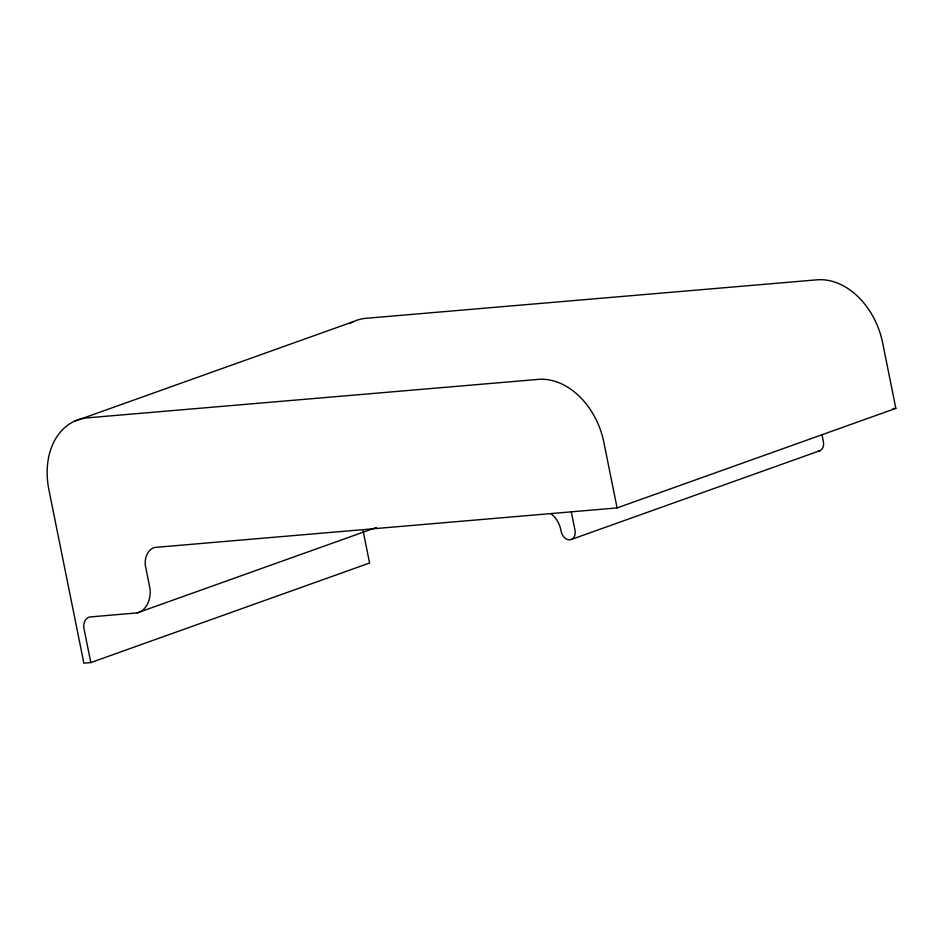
<?xml version="1.0" encoding="UTF-8"?>
<svg xmlns="http://www.w3.org/2000/svg" width="943" height="943" viewBox="0 0 943 943"><rect width="100%" height="100%" fill="white"/><g stroke="black" fill="none" stroke-linecap="round" stroke-linejoin="round"><path stroke-width="1.41" d="M74.32 421.297L353.095 321.74M137.242 612.891A27.229 20.192 70.3 0 0 150.043 588.927L145.246 564.822A20.44 15.159 70.3 0 1 154.522 547.47L617.087 507.923L603.874 442.385A69.381 51.452 70.3 0 0 538.241 379.381L87.322 417.855A69.381 51.452 70.3 0 0 48.895 489.735L83.868 663.177L90.811 662.587L83.75 627.437A12.259 9.1 70.3 0 1 89.326 617.028L137.242 612.891L376.434 527.455M90.811 662.587L369.573 563.03L363.09 530.685M617.087 507.923L895.85 408.366L882.636 342.828A69.381 51.452 70.3 0 0 817.003 279.823L366.096 318.298A69.381 51.452 70.3 0 0 349.523 323.638M571.611 539.372L819.986 450.671M892.927 408.614L895.85 408.366M821.966 434.523L823.38 441.548A9.253 6.86 70.3 0 1 818.253 451.131M571.317 511.99L575.006 530.249A9.253 6.86 70.3 0 1 569.878 539.832A9.253 6.86 70.3 0 1 561.12 531.428A21.76 16.137 70.3 0 0 550.948 513.699"/></g></svg>
